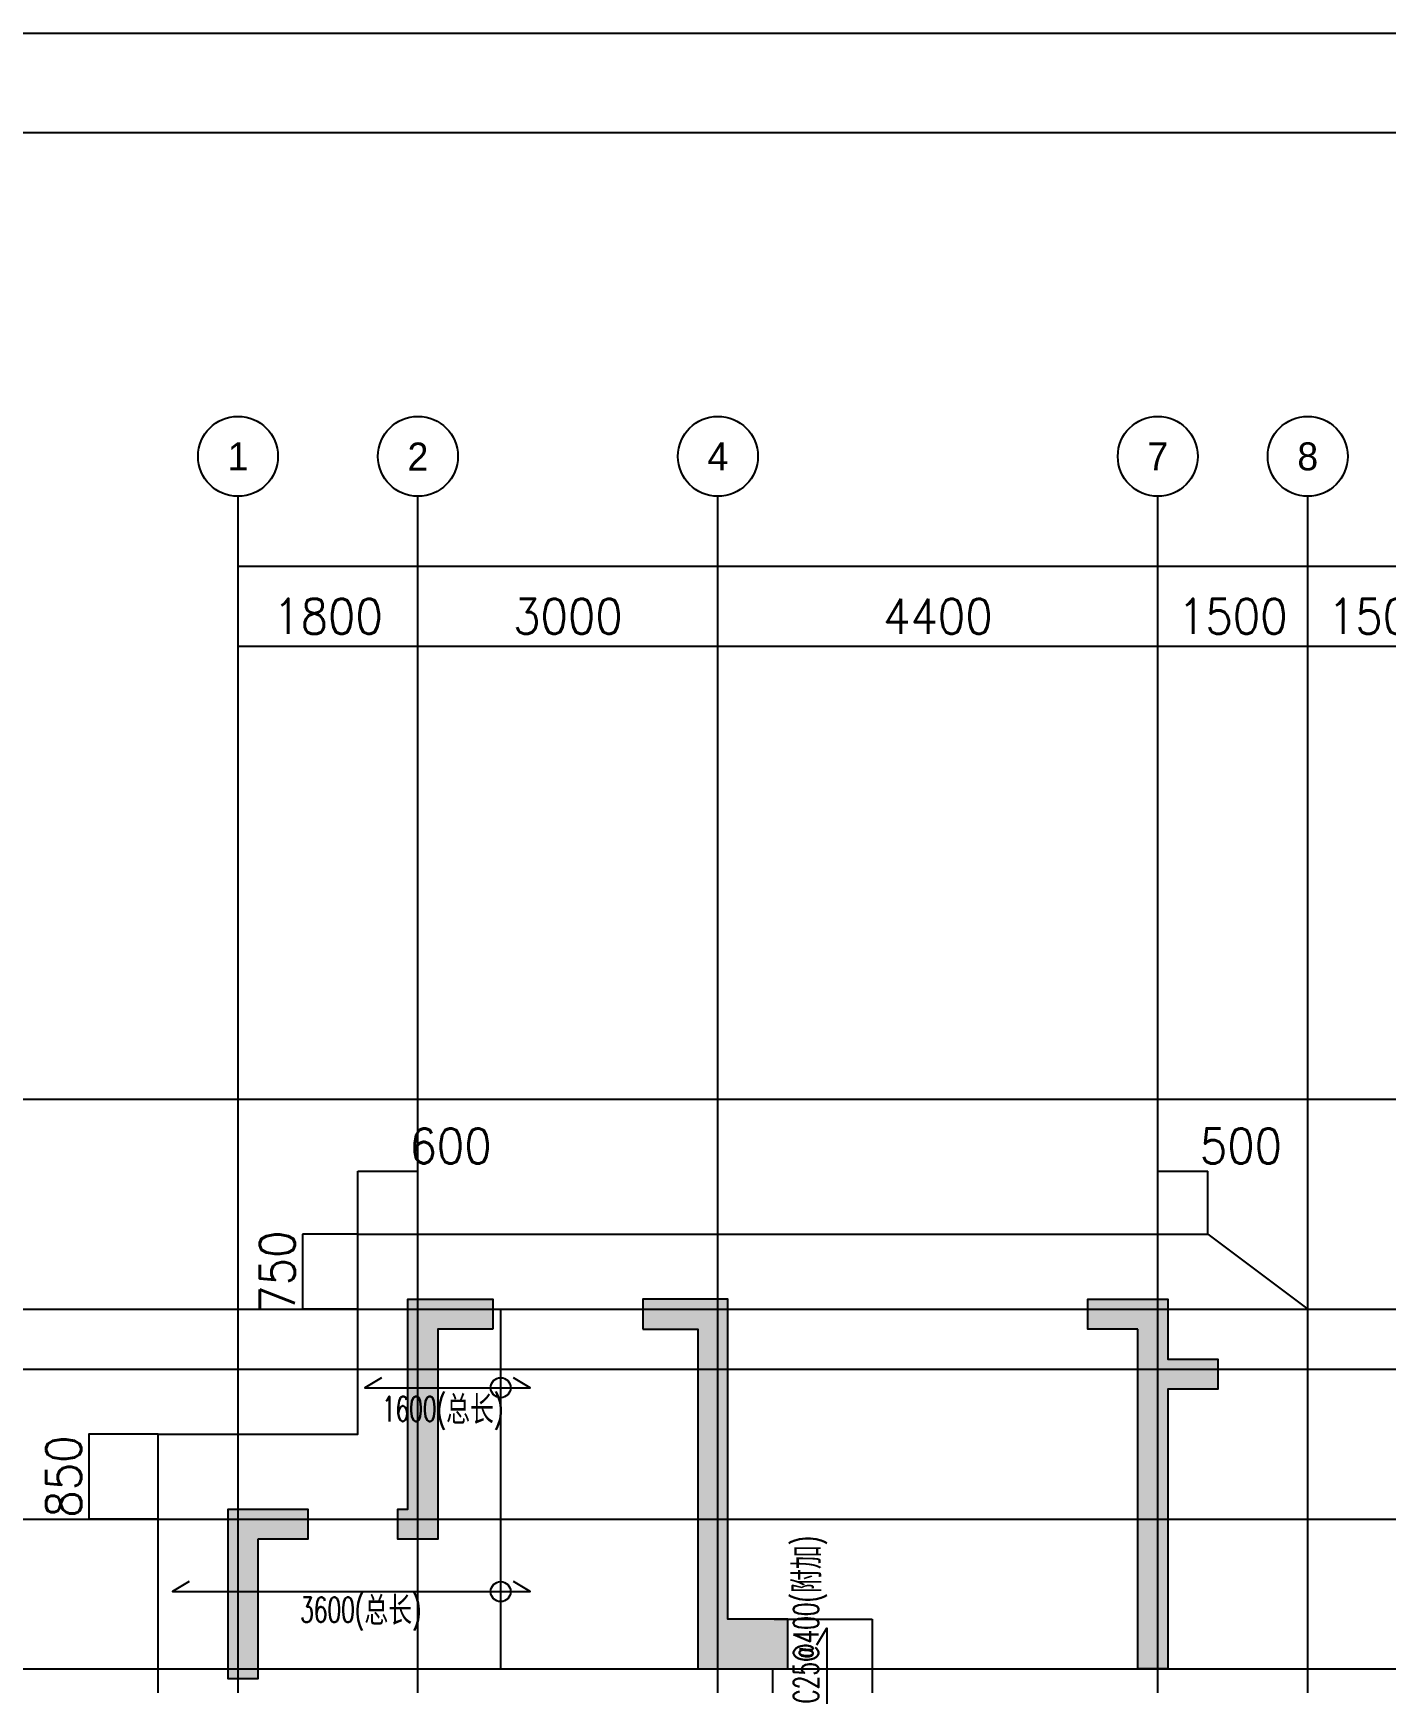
# Model space of a CAD drawing. Extents: x 628064 to 789462, y -248497 to 145317.
# Drawn here: x 666864 to 680397, y -129407 to -112901 of the extents above; entities that cross this region are included whole.
import ezdxf
from ezdxf.enums import TextEntityAlignment as Align

# ---------------------------------------------------------------- set-up
doc = ezdxf.new("R2010")
doc.units = 0
doc.header["$LTSCALE"] = 100
for name, color, linetype in [('1508', 2, 'Continuous'), ('AXIS', 3, 'Continuous'), ('dote', 253, 'Continuous'), ('HATCH', 254, 'Continuous'), ('tk', 7, 'Continuous'), ('底板钢筋2', 30, 'Continuous'), ('支座钢筋标注', 173, 'Continuous'), ('板底钢筋', 24, 'Continuous'), ('砼墙', 3, 'Continuous')]:
    doc.layers.add(name, color=color, linetype=linetype)
doc.styles.add('cadreader_textstyle', font='cadreader_textstyle')
doc.styles.get("Standard").update_dxf_attribs({"font": 'standard'})
doc.dimstyles.get("Standard").update_dxf_attribs({"dimtxt": 351, "dimasz": 0.18, "dimexe": 0.18, "dimexo": 0.0625, "dimgap": 0.09, "dimtad": 0, "dimtoh": 1, "dimdec": 0, "dimzin": 0, "dimdsep": 46, "dimcen": 0.09, "dimadec": 0, "dimazin": 0, "dimtfac": 1, "dimtdec": 4, "dimtofl": 0, "dimtmove": 0, "dimatfit": 3, "dimfxl": 250, "dimtolj": 1, "dimtzin": 0, "dimarcsym": 0})

# ---------------------------------------------------------------- blocks, each defined once
blk = doc.blocks.new('*D125')
at = {"layer": 'AXIS', "color": 0, "linetype": 'ByBlock', "lineweight": -2}
for p, q in [((668914.1183652161, -119728.6669163343), (668914.1183652161, -118236.0257539879)), ((668914.1183652161, -118236.2057539879), (708014.1183652161, -118236.2057539879)), ((708014.1183652161, -119728.6669163343), (708014.1183652161, -118236.0257539879))]:
    blk.add_line(p, q, dxfattribs=at)
for points in [[(668914.1183652161, -118236.2057539879), (668914.2983652161, -118236.1757814925), (668914.2983652161, -118236.2357264833)], [(708014.1183652161, -118236.2057539879), (708013.938365216, -118236.2357264833), (708013.938365216, -118236.1757814925)]]:
    blk.add_solid(points, dxfattribs=at)
at = {"layer": 'AXIS', "color": 0, "linetype": 'Continuous', "lineweight": -2, "insert": (688464.1183652161, -117936.2057539879), "char_height": 351, "width": 1150.499999999997, "attachment_point": 5}
blk.add_mtext('39100', dxfattribs=at)
blk = doc.blocks.new('*D560')
at = {"layer": 'AXIS', "color": 0, "linetype": 'ByBlock', "lineweight": -2}
for p, q in [((668914.1183652161, -119728.6669163343), (668914.1183652161, -119036.0257539879)), ((668914.1183652161, -119036.2057539879), (670714.1183652161, -119036.2057539879)), ((670714.1183652161, -119728.6669163343), (670714.1183652161, -119036.0257539879))]:
    blk.add_line(p, q, dxfattribs=at)
for points in [[(668914.1183652161, -119036.2057539879), (668914.2983652161, -119036.1757814925), (668914.2983652161, -119036.2357264833)], [(670714.1183652161, -119036.2057539879), (670713.938365216, -119036.2357264833), (670713.938365216, -119036.1757814925)]]:
    blk.add_solid(points, dxfattribs=at)
at = {"layer": 'AXIS', "color": 0, "linetype": 'Continuous', "lineweight": -2, "insert": (669814.1183652161, -118736.2057539879), "char_height": 351, "width": 807.299999999999, "attachment_point": 5}
blk.add_mtext('1800', dxfattribs=at)
blk = doc.blocks.new('*D175')
at = {"layer": 'AXIS', "color": 0, "linetype": 'ByBlock', "lineweight": -2}
for p, q in [((670714.1183652161, -119728.6669163343), (670714.1183652161, -119036.0257539879)), ((670714.1183652161, -119036.2057539879), (673714.1183652162, -119036.2057539879)), ((673714.1183652162, -119728.6669163343), (673714.1183652162, -119036.0257539879))]:
    blk.add_line(p, q, dxfattribs=at)
for points in [[(670714.1183652161, -119036.2057539879), (670714.2983652161, -119036.1757814925), (670714.2983652161, -119036.2357264833)], [(673714.1183652162, -119036.2057539879), (673713.9383652161, -119036.2357264833), (673713.9383652161, -119036.1757814925)]]:
    blk.add_solid(points, dxfattribs=at)
at = {"layer": 'AXIS', "color": 0, "linetype": 'Continuous', "lineweight": -2, "insert": (672214.1183652161, -118736.2057539879), "char_height": 351, "width": 912.5999999999997, "attachment_point": 5}
blk.add_mtext('3000', dxfattribs=at)
blk = doc.blocks.new('*D617')
at = {"layer": 'AXIS', "color": 0, "linetype": 'ByBlock', "lineweight": -2}
for p, q in [((673714.1183652162, -119728.6669163343), (673714.1183652162, -119036.0257539879)), ((673714.1183652162, -119036.2057539879), (678114.1183652161, -119036.2057539879)), ((678114.1183652161, -119728.6669163343), (678114.1183652161, -119036.0257539879))]:
    blk.add_line(p, q, dxfattribs=at)
for points in [[(673714.1183652162, -119036.2057539879), (673714.2983652162, -119036.1757814925), (673714.2983652162, -119036.2357264833)], [(678114.1183652161, -119036.2057539879), (678113.938365216, -119036.2357264833), (678113.938365216, -119036.1757814925)]]:
    blk.add_solid(points, dxfattribs=at)
at = {"layer": 'AXIS', "color": 0, "linetype": 'Continuous', "lineweight": -2, "insert": (675914.1183652161, -118736.2057539879), "char_height": 351, "width": 930.1499999999987, "attachment_point": 5}
blk.add_mtext('4400', dxfattribs=at)
blk = doc.blocks.new('*D349')
at = {"layer": 'AXIS', "color": 0, "linetype": 'ByBlock', "lineweight": -2}
for p, q in [((678114.1183652161, -119728.6669163343), (678114.1183652161, -119036.0257539879)), ((678114.1183652161, -119036.2057539879), (679614.1183652162, -119036.2057539879)), ((679614.1183652162, -119728.6669163343), (679614.1183652162, -119036.0257539879))]:
    blk.add_line(p, q, dxfattribs=at)
for points in [[(678114.1183652161, -119036.2057539879), (678114.2983652161, -119036.1757814925), (678114.2983652161, -119036.2357264833)], [(679614.1183652162, -119036.2057539879), (679613.9383652161, -119036.2357264833), (679613.9383652161, -119036.1757814925)]]:
    blk.add_solid(points, dxfattribs=at)
at = {"layer": 'AXIS', "color": 0, "linetype": 'Continuous', "lineweight": -2, "insert": (678864.1183652162, -118736.2057539879), "char_height": 351, "width": 807.299999999999, "attachment_point": 5}
blk.add_mtext('1500', dxfattribs=at)
blk = doc.blocks.new('*D647')
at = {"layer": 'AXIS', "color": 0, "linetype": 'ByBlock', "lineweight": -2}
for p, q in [((679614.1183652162, -119728.6669163343), (679614.1183652162, -119036.0257539879)), ((679614.1183652162, -119036.2057539879), (681114.1183652161, -119036.2057539879)), ((681114.1183652161, -119728.6669163343), (681114.1183652161, -119036.0257539879))]:
    blk.add_line(p, q, dxfattribs=at)
for points in [[(679614.1183652162, -119036.2057539879), (679614.2983652162, -119036.1757814925), (679614.2983652162, -119036.2357264833)], [(681114.1183652161, -119036.2057539879), (681113.938365216, -119036.2357264833), (681113.938365216, -119036.1757814925)]]:
    blk.add_solid(points, dxfattribs=at)
at = {"layer": 'AXIS', "color": 0, "linetype": 'Continuous', "lineweight": -2, "insert": (680364.118365216, -118736.2057539879), "char_height": 351, "width": 807.299999999999, "attachment_point": 5}
blk.add_mtext('1500', dxfattribs=at)
blk = doc.blocks.new('*D277')
at = {"layer": '底板钢筋2', "color": 0, "linetype": 'ByBlock', "lineweight": -2}
for p, q in [((671026.9202652738, -125666.9653953348), (671541.4965916214, -125666.9653953348)), ((671541.3165916214, -125666.9653953348), (671541.3165916214, -129266.9653953348)), ((671026.9202652738, -129266.9653953348), (671541.4965916214, -129266.9653953348))]:
    blk.add_line(p, q, dxfattribs=at)
for points in [[(671541.3165916214, -125666.9653953348), (671541.3465641168, -125667.1453953348), (671541.286619126, -125667.1453953348)], [(671541.3165916214, -129266.9653953348), (671541.286619126, -129266.7853953348), (671541.3465641168, -129266.7853953348)]]:
    blk.add_solid(points, dxfattribs=at)
blk = doc.blocks.new('*D700')
at = {"layer": '底板钢筋2', "color": 0, "linetype": 'ByBlock', "lineweight": -2}
for p, q in [((674278.0869777375, -128766.9653953353), (675257.9535188499, -128766.9653953353)), ((675257.7735188499, -128766.9653953353), (675257.7735188499, -130766.9653953348)), ((674278.0869777375, -130766.9653953348), (675257.9535188499, -130766.9653953348))]:
    blk.add_line(p, q, dxfattribs=at)
for points in [[(675257.7735188499, -128766.9653953353), (675257.8034913453, -128767.1453953353), (675257.7435463545, -128767.1453953353)], [(675257.7735188499, -130766.9653953348), (675257.7435463545, -130766.7853953348), (675257.8034913453, -130766.7853953348)]]:
    blk.add_solid(points, dxfattribs=at)
blk = doc.blocks.new('*D248')
at = {"layer": '1508', "color": 0, "linetype": 'ByBlock', "lineweight": -2}
for p, q in [((668114.0558652119, -126916.9653953353), (667420.3146860803, -126916.9653953353)), ((667420.4946860804, -126916.9653953353), (667420.4946860804, -127766.9653953344)), ((668114.0558652119, -127766.9653953344), (667420.3146860803, -127766.9653953344))]:
    blk.add_line(p, q, dxfattribs=at)
for points in [[(667420.4946860804, -126916.9653953353), (667420.5246585758, -126917.1453953353), (667420.464713585, -126917.1453953353)], [(667420.4946860804, -127766.9653953344), (667420.464713585, -127766.7853953344), (667420.5246585758, -127766.7853953344)]]:
    blk.add_solid(points, dxfattribs=at)
at = {"layer": '1508', "color": 0, "linetype": 'Continuous', "lineweight": -2, "insert": (667170.4946860804, -127341.9653953347), "char_height": 351, "width": 663.0000000000007, "attachment_point": 5, "rotation": 90}
blk.add_mtext('850', dxfattribs=at)
blk = doc.blocks.new('*D672')
at = {"layer": '1508', "color": 0, "linetype": 'ByBlock', "lineweight": -2}
for p, q in [((670114.1183652119, -124916.9028953353), (670114.1183652119, -124285.9834535908)), ((670114.1183652119, -124286.1634535908), (670714.1183652161, -124286.1634535908)), ((670714.1183652161, -124916.9028953353), (670714.1183652161, -124285.9834535908))]:
    blk.add_line(p, q, dxfattribs=at)
for points in [[(670114.1183652119, -124286.1634535908), (670114.2983652119, -124286.1334810954), (670114.2983652119, -124286.1934260862)], [(670714.1183652161, -124286.1634535908), (670713.938365216, -124286.1934260862), (670713.938365216, -124286.1334810954)]]:
    blk.add_solid(points, dxfattribs=at)
at = {"layer": '1508', "color": 0, "linetype": 'Continuous', "lineweight": -2, "insert": (671039.8583652161, -124036.1634535908), "char_height": 351, "width": 651.2999999999993, "attachment_point": 5}
blk.add_mtext('600', dxfattribs=at)
blk = doc.blocks.new('*D351')
at = {"layer": '1508', "color": 0, "linetype": 'ByBlock', "lineweight": -2}
for p, q in [((670114.0558652119, -124916.9653953353), (669557.8047076245, -124916.9653953353)), ((669557.9847076245, -124916.9653953353), (669557.9847076245, -125666.9653953348)), ((670114.0558652119, -125666.9653953348), (669557.8047076245, -125666.9653953348))]:
    blk.add_line(p, q, dxfattribs=at)
for points in [[(669557.9847076245, -124916.9653953353), (669558.0146801199, -124917.1453953353), (669557.9547351291, -124917.1453953353)], [(669557.9847076245, -125666.9653953348), (669557.9547351291, -125666.7853953348), (669558.0146801199, -125666.7853953348)]]:
    blk.add_solid(points, dxfattribs=at)
at = {"layer": '1508', "color": 0, "linetype": 'Continuous', "lineweight": -2, "insert": (669307.9847076245, -125291.965395335), "char_height": 351, "width": 663.0000000000007, "attachment_point": 5, "rotation": 90}
blk.add_mtext('750', dxfattribs=at)
blk = doc.blocks.new('*D18')
at = {"layer": '1508', "color": 0, "linetype": 'ByBlock', "lineweight": -2}
for p, q in [((678114.1183652163, -124916.9028953353), (678114.1183652163, -124285.3983643358)), ((678114.1183652163, -124285.5783643358), (678614.1183652119, -124285.5783643358)), ((678614.1183652119, -124916.9028953353), (678614.1183652119, -124285.3983643358))]:
    blk.add_line(p, q, dxfattribs=at)
for points in [[(678114.1183652163, -124285.5783643358), (678114.2983652164, -124285.5483918404), (678114.2983652164, -124285.6083368312)], [(678614.1183652119, -124285.5783643358), (678613.9383652118, -124285.6083368312), (678613.9383652118, -124285.5483918404)]]:
    blk.add_solid(points, dxfattribs=at)
at = {"layer": '1508', "color": 0, "linetype": 'Continuous', "lineweight": -2, "insert": (678945.7083652117, -124035.5783643358), "char_height": 351, "width": 663.0000000000007, "attachment_point": 5}
blk.add_mtext('500', dxfattribs=at)

msp = doc.modelspace()

# ---------------------------------------------------------------- hatches: boundary and pattern name
at = {"layer": 'HATCH'}
for points in [[(671464.1183652119, -125866.9653953353), (670914.1183652119, -125866.9653953353), (670914.1183652119, -127966.9653953353), (670514.118365212, -127966.9653953353), (670514.118365212, -127666.9653953353), (670614.1183652118, -127666.9653953353), (670614.1183652118, -125566.9653953353), (671464.1183652119, -125566.9653953353)], [(672964.1183652119, -125866.9653953353), (673514.1183652119, -125866.9653953353), (673514.1183652119, -129266.9653953353), (674414.118365212, -129266.9653953353), (674414.118365212, -128766.9653953353), (673814.1183652119, -128766.9653953353), (673814.1183652119, -125566.9653953353), (672964.1183652119, -125566.9653953353)], [(677914.1183652119, -125866.9653953353), (677414.1183652119, -125866.9653953353), (677414.1183652119, -125566.9653953353), (678214.1183652119, -125566.9653953353), (678214.1183652119, -126166.9547141829), (678714.1183652119, -126166.9547141829), (678714.1183652119, -126466.9547141829), (678214.1183652119, -126466.9547141829), (678214.1183652119, -129266.9653953353), (677914.1183652119, -129266.9653953353)], [(669114.118365212, -127966.9653953353), (669114.118365212, -129366.9550956527), (668814.118365212, -129366.9550956527), (668814.118365212, -127666.9653953353), (669614.118365212, -127666.9653953353), (669614.118365212, -127966.9653953353)]]:
    msp.add_hatch(color=256, dxfattribs=at).paths.add_polyline_path(points, flags=0)

# ---------------------------------------------------------------- linework, layer by layer
at = {"layer": '1508'}
msp.add_lwpolyline([(668114.1183652119, -135116.9549526015), (668114.1183652119, -126916.9653953353), (670114.1183652119, -126916.9653953353), (670114.1183652119, -124916.9653953353), (678614.1183652119, -124916.9653953353), (679614.118365216, -125666.9561575819), (682314.1183652118, -125666.9600547591), (682314.1183652118, -122416.9653953353), (685814.1183652161, -122416.9653953353), (685814.1183652161, -124515.7206249922), (689614.243908502, -124515.7206249922), (689614.243908502, -122416.9653953353), (693114.1183652119, -122416.9653953353), (693114.1183652119, -125666.9607770076), (696714.1183652119, -125666.9554364314), (697314.1183652161, -124966.7944968978), (700614.4639675706, -124966.7944968978)], dxfattribs=at)
at = {"layer": 'AXIS'}
for p, q in [((668914.1183652161, -119878.7294163338), (668914.1183652161, -117536.2057539879)), ((670714.1183652161, -119878.7294163338), (670714.1183652161, -117536.2057539879)), ((673714.1183652162, -119878.7294163338), (673714.1183652162, -117536.2057539879)), ((678114.1183652161, -119878.7294163338), (678114.1183652161, -117536.2057539879)), ((679614.118365216, -119878.7294163338), (679614.118365216, -117536.2057539879))]:
    msp.add_line(p, q, dxfattribs=at)
at = {"layer": 'AXIS', "linetype": 'Continuous'}
for centre in [(668914.1183652161, -117136.2057539879), (670714.1183652161, -117136.2057539879), (673714.1183652162, -117136.2057539879), (678114.1183652161, -117136.2057539879), (679614.118365216, -117136.2057539879)]:
    msp.add_circle(centre, 400, dxfattribs=at)
at = {"layer": 'dote'}
for p, q in [((668914.1183652161, -143172.3615372391), (668914.1183652161, -119653.5154568141)), ((670714.1183652161, -143172.361537239), (670714.1183652161, -119653.5154568141)), ((673714.1183652162, -143172.3615372391), (673714.1183652162, -119653.5154568141)), ((678114.1183652161, -143172.3615372391), (678114.1183652163, -119653.5154568141)), ((679614.118365216, -143172.3615372391), (679614.118365216, -119653.5154568142)), ((665333.9443733718, -123566.9653953348), (711795.3518660574, -123566.9653953348)), ((665333.9443733718, -125666.9653953348), (711795.3518660574, -125666.9653953348)), ((665333.9443733718, -126266.9653953348), (711795.3518660574, -126266.9653953348)), ((665333.9443733718, -127766.9653953344), (711795.3518660574, -127766.9653953348)), ((665333.9443733718, -129266.9653953348), (711795.3518660574, -129266.9653953347)), ((674264.118365212, -130366.9547141829), (674264.118365212, -129266.9653953353))]:
    msp.add_line(p, q, dxfattribs=at)
at = {"layer": 'tk', "color": 5}
msp.add_lwpolyline([(657905.8456291882, -172301.2088164415), (657905.8456291882, -112901.2088164415), (742005.8456291882, -112901.2088164415), (742005.8456291882, -172301.2088164415)], close=True, dxfattribs=at)
at = {"layer": 'tk'}
msp.add_lwpolyline([(660405.8456291882, -171301.2088164415), (741005.8456291881, -171301.2088164415), (741005.8456291881, -113901.2088164415), (660405.8456291882, -113901.2088164415)], close=True, dxfattribs=at)
at = {"layer": '底板钢筋2'}
for centre in [(671541.3165916214, -126453.0311398124), (671541.3165916214, -128493.47230667)]:
    msp.add_circle(centre, 100, dxfattribs=at)
at = {"layer": '板底钢筋'}
for points in [[(670348.0510931683, -126353.0311398124), (670181.3839178754, -126453.0311398124), (671837.1871920387, -126453.0311398124), (671670.5200167457, -126353.0311398124)], [(668427.2318881657, -128393.4723066701), (668260.5647128728, -128493.47230667), (671837.1871920387, -128493.47230667), (671670.5200167457, -128393.4723066701)]]:
    msp.add_lwpolyline(points, dxfattribs=at)
at = {"layer": '板底钢筋', "color": 3}
msp.add_lwpolyline([(674704.573711114, -129026.4226389466), (674804.573711114, -128859.7554636536), (674804.573711114, -130684.4614445327), (674704.573711114, -130517.7942692397)], dxfattribs=at)
at = {"layer": '砼墙'}
for points in [[(671464.1183652119, -125866.9653953353), (670914.1183652119, -125866.9653953353), (670914.1183652119, -127966.9653953353), (670514.118365212, -127966.9653953353), (670514.118365212, -127666.9653953353), (670614.1183652118, -127666.9653953353), (670614.1183652118, -125566.9653953353), (671464.1183652119, -125566.9653953353)], [(672964.1183652119, -125866.9653953353), (673514.1183652119, -125866.9653953353), (673514.1183652119, -129266.9653953353), (674414.118365212, -129266.9653953353), (674414.118365212, -128766.9653953353), (673814.1183652119, -128766.9653953353), (673814.1183652119, -125566.9653953353), (672964.1183652119, -125566.9653953353)], [(677914.1183652119, -125866.9653953353), (677414.1183652119, -125866.9653953353), (677414.1183652119, -125566.9653953353), (678214.1183652119, -125566.9653953353), (678214.1183652119, -126166.9547141829), (678714.1183652119, -126166.9547141829), (678714.1183652119, -126466.9547141829), (678214.1183652119, -126466.9547141829), (678214.1183652119, -129266.9653953353), (677914.1183652119, -129266.9653953353)], [(669114.118365212, -127966.9653953353), (669114.118365212, -129366.9550956527), (668814.118365212, -129366.9550956527), (668814.118365212, -127666.9653953353), (669614.118365212, -127666.9653953353), (669614.118365212, -127966.9653953353)]]:
    msp.add_lwpolyline(points, close=True, dxfattribs=at)

# ---------------------------------------------------------------- texts
at = {"layer": 'AXIS', "color": 7, "style": 'cadreader_textstyle'}
for s, p in [('1', (668914.1183652161, -117136.2057539879)), ('2', (670714.1183652161, -117136.2057539879)), ('4', (673714.1183652162, -117136.2057539879)), ('7', (678114.1183652161, -117136.2057539879)), ('8', (679614.118365216, -117136.2057539879))]:
    msp.add_text(s, height=280, dxfattribs=at).set_placement(p, align=Align.MIDDLE)
at = {"layer": '支座钢筋标注', "color": 6, "width": 0.7}
for s, p in [('1600(总长)', (670353.7451801024, -126790.1059901282)), ('3600(总长)', (669535.5655241847, -128799.3462610381))]:
    msp.add_text(s, height=250, dxfattribs=at).set_placement(p)
msp.add_text('C25@400(附加)', height=250, rotation=90, dxfattribs=at).set_placement((674721.6895629495, -129613.6839497802))

# ---------------------------------------------------------------- dimensions: what is measured, and where the dimension line sits
at = {"layer": '1508'}
for base, p1, p2, picture, middle in [((670714.1183652161, -124286.1634535908), (670114.1183652119, -124916.9653953353), (670714.1183652161, -124916.9653953353), '*D672', (670414.118365214, -124036.1634535908)), ((678614.1183652119, -124285.5783643358), (678114.1183652163, -124916.9653953353), (678614.1183652119, -124916.9653953353), '*D18', (678364.118365214, -124035.5783643358))]:
    dim = msp.add_linear_dim(base=base, p1=p1, p2=p2, dimstyle='Standard', dxfattribs=at)
    dim.commit()
    dim.dimension.update_dxf_attribs({"geometry": picture, "text_midpoint": middle})
for base, p1, p2, picture, middle in [((669557.9847076245, -125666.9653953348), (670114.1183652119, -124916.9653953353), (670114.1183652119, -125666.9653953348), '*D351', (669307.9847076245, -125291.965395335)), ((667420.4946860804, -127766.9653953344), (668114.1183652119, -126916.9653953353), (668114.1183652119, -127766.9653953344), '*D248', (667170.4946860804, -127341.9653953347))]:
    dim = msp.add_linear_dim(base=base, p1=p1, p2=p2, angle=90, dimstyle='Standard', dxfattribs=at)
    dim.commit()
    dim.dimension.update_dxf_attribs({"geometry": picture, "text_midpoint": middle})
at = {"layer": 'AXIS'}
for p1, p2, distance, picture, middle in [((668914.1183652161, -119728.7294163343), (708014.1183652161, -119728.7294163343), 1492.5236623464007, '*D125', (688464.1183652161, -117936.2057539879)), ((668914.1183652161, -119728.7294163343), (670714.1183652161, -119728.7294163343), 692.5236623464008, '*D560', (669814.1183652161, -118736.2057539879)), ((670714.1183652161, -119728.7294163343), (673714.1183652162, -119728.7294163343), 692.5236623464007, '*D175', (672214.1183652161, -118736.2057539879)), ((673714.1183652162, -119728.7294163343), (678114.1183652161, -119728.7294163343), 692.5236623464007, '*D617', (675914.1183652161, -118736.2057539879)), ((678114.1183652161, -119728.7294163343), (679614.1183652162, -119728.7294163343), 692.5236623464007, '*D349', (678864.1183652162, -118736.2057539879)), ((679614.1183652162, -119728.7294163343), (681114.1183652161, -119728.7294163343), 692.5236623464007, '*D647', (680364.118365216, -118736.2057539879))]:
    dim = msp.add_aligned_dim(p1=p1, p2=p2, distance=distance, dimstyle='Standard', dxfattribs=at)
    dim.commit()
    dim.dimension.update_dxf_attribs({"geometry": picture, "text_midpoint": middle})
at = {"layer": '底板钢筋2'}
for base, p1, p2, picture, middle in [((671541.3165916214, -129266.9653953348), (671026.8577652738, -125666.9653953348), (671026.8577652738, -129266.9653953348), '*D277', (671541.3165916214, -127466.9653953347)), ((675257.7735188499, -130766.9653953348), (674278.0244777375, -128766.9653953353), (674278.0244777375, -130766.9653953348), '*D700', (675257.7735188499, -129766.9653953349))]:
    dim = msp.add_linear_dim(base=base, p1=p1, p2=p2, angle=90, text=' ', dimstyle='Standard', dxfattribs=at)
    dim.commit()
    dim.dimension.update_dxf_attribs({"geometry": picture, "text_midpoint": middle})

doc.saveas('drawing.dxf')
